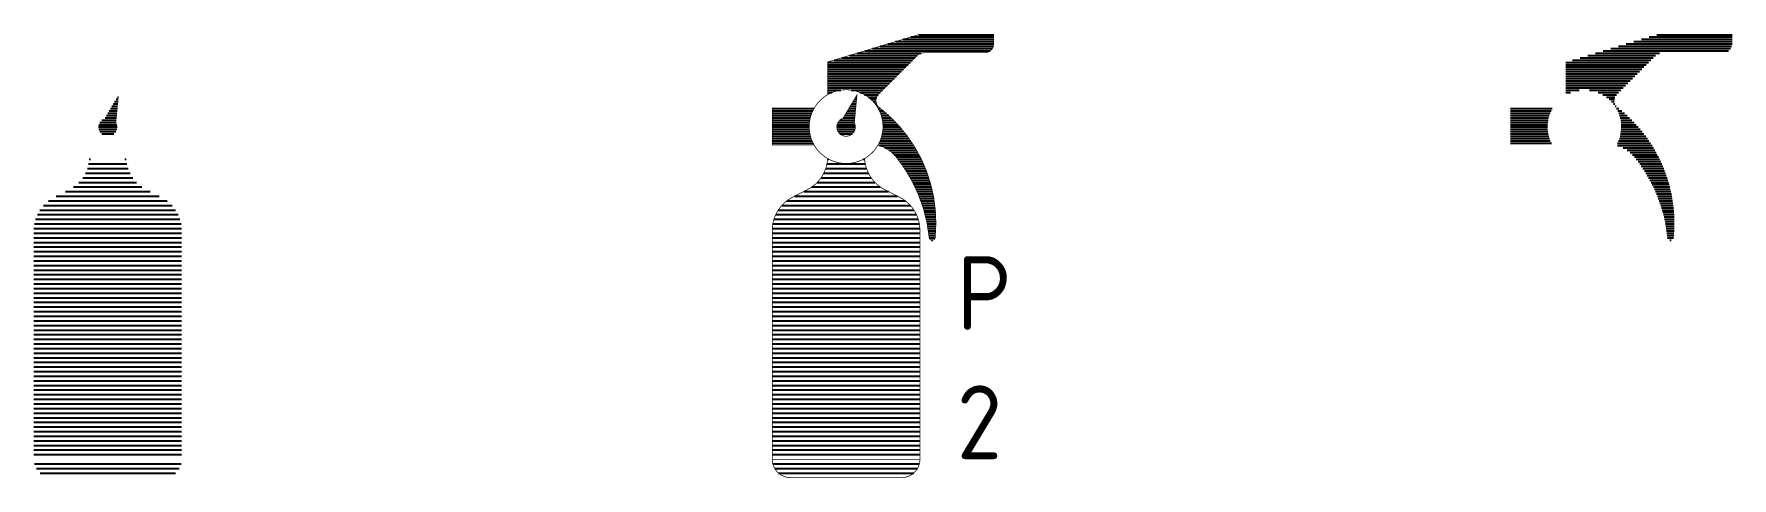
# Model space of a CAD drawing. Extents: x 11 to 57, y 12 to 24.
import ezdxf

# ---------------------------------------------------------------- set-up
doc = ezdxf.new("R2010")
doc.units = 0
doc.header["$LTSCALE"] = 2
doc.layers.get('0').update_dxf_attribs({"color": 16, "linetype": 'CONTINUOUS'})
for name, color, linetype in [('ROOD', 1, 'CONTINUOUS'), ('TXT', 7, 'CONTINUOUS'), ('VEILIG', 7, 'CONTINUOUS')]:
    doc.layers.add(name, color=color, linetype=linetype)
doc.styles.get("Standard").update_dxf_attribs({"font": 'ISO'})

# ---------------------------------------------------------------- blocks, each defined once
blk = doc.blocks.new('*X')
at = {"color": 0}
for p, q in [((39.758, 23.938), (42, 23.938)), ((39.967, 24), (42, 24)), ((38.3, 23.5), (40.034, 23.5)), ((38.508, 23.562), (41.903, 23.562)), ((38.717, 23.625), (41.96, 23.625)), ((38.925, 23.688), (41.989, 23.688)), ((39.133, 23.75), (42, 23.75)), ((39.342, 23.812), (42, 23.812)), ((39.55, 23.875), (42, 23.875)), ((37.5, 23.25), (39.74, 23.25)), ((37.5, 23.188), (39.678, 23.188)), ((37.5, 23.125), (39.615, 23.125)), ((37.5, 23.062), (39.552, 23.062)), ((37.5, 23), (39.49, 23)), ((37.675, 23.312), (39.803, 23.312)), ((37.883, 23.375), (39.865, 23.375)), ((38.092, 23.438), (39.928, 23.438)), ((37.5, 22.938), (39.427, 22.938)), ((37.5, 22.875), (39.365, 22.875)), ((37.5, 22.812), (39.302, 22.812)), ((37.5, 22.75), (39.24, 22.75)), ((37.5, 22.688), (39.177, 22.688)), ((37.5, 22.625), (39.115, 22.625)), ((37.5, 22.562), (39.052, 22.562)), ((18.149, 22.125), (18.272, 22.125)), ((18.186, 22.188), (18.278, 22.188)), ((18.224, 22.25), (18.284, 22.25)), ((18.261, 22.312), (18.29, 22.312)), ((37.5, 22.5), (37.859, 22.5)), ((37.5, 22.438), (37.626, 22.438)), ((38.141, 22.5), (38.99, 22.5)), ((38.374, 22.438), (38.927, 22.438)), ((38.502, 22.375), (38.867, 22.375)), ((38.597, 22.312), (38.829, 22.312)), ((38.673, 22.25), (38.812, 22.25)), ((38.736, 22.188), (38.811, 22.188)), ((38.789, 22.125), (38.827, 22.125)), ((17.783, 21.625), (18.224, 21.625)), ((17.835, 21.688), (18.23, 21.688)), ((17.925, 21.75), (18.236, 21.75)), ((17.962, 21.812), (18.242, 21.812)), ((18, 21.875), (18.248, 21.875)), ((18.037, 21.938), (18.254, 21.938)), ((18.074, 22), (18.26, 22)), ((18.112, 22.062), (18.266, 22.062)), ((36, 22), (37.128, 22)), ((36, 21.938), (37.096, 21.938)), ((36, 21.875), (37.069, 21.875)), ((36, 21.812), (37.047, 21.812)), ((36, 21.75), (37.029, 21.75)), ((36, 21.688), (37.016, 21.688)), ((36, 21.625), (37.007, 21.625)), ((38.834, 22.062), (38.862, 22.062)), ((38.872, 22), (38.936, 22)), ((38.904, 21.938), (39.013, 21.938)), ((38.931, 21.875), (39.086, 21.875)), ((38.953, 21.812), (39.156, 21.812)), ((38.971, 21.75), (39.223, 21.75)), ((38.984, 21.688), (39.286, 21.688)), ((38.993, 21.625), (39.347, 21.625)), ((17.75, 21.5), (18.25, 21.5)), ((17.758, 21.562), (18.242, 21.562)), ((17.758, 21.438), (18.242, 21.438)), ((17.783, 21.375), (18.217, 21.375)), ((17.835, 21.312), (18.165, 21.312)), ((36, 21.562), (37.001, 21.562)), ((36, 21.5), (37, 21.5)), ((36, 21.438), (37.003, 21.438)), ((36, 21.375), (37.009, 21.375)), ((36, 21.312), (37.02, 21.312)), ((36, 21.25), (37.034, 21.25)), ((36, 21.188), (37.053, 21.188)), ((38.947, 21.188), (39.707, 21.188)), ((38.966, 21.25), (39.661, 21.25)), ((38.98, 21.312), (39.614, 21.312)), ((38.991, 21.375), (39.565, 21.375)), ((38.997, 21.438), (39.514, 21.438)), ((38.999, 21.562), (39.405, 21.562)), ((39, 21.5), (39.461, 21.5)), ((36, 21.125), (37.077, 21.125)), ((36, 21.062), (37.106, 21.062)), ((38.894, 21.062), (39.792, 21.062)), ((38.901, 21), (39.832, 21)), ((38.923, 21.125), (39.75, 21.125)), ((39.054, 20.938), (39.87, 20.938)), ((39.157, 20.875), (39.907, 20.875)), ((39.237, 20.812), (39.942, 20.812)), ((39.302, 20.75), (39.976, 20.75)), ((17.396, 20.25), (18.604, 20.25)), ((17.448, 20.375), (18.552, 20.375)), ((17.481, 20.5), (18.519, 20.5)), ((17.498, 20.625), (17.534, 20.625)), ((18.466, 20.625), (18.502, 20.625)), ((39.355, 20.688), (40.008, 20.688)), ((39.405, 20.625), (40.039, 20.625)), ((39.453, 20.562), (40.069, 20.562)), ((39.498, 20.5), (40.097, 20.5)), ((39.542, 20.438), (40.124, 20.438)), ((39.585, 20.375), (40.15, 20.375)), ((39.625, 20.312), (40.174, 20.312)), ((39.664, 20.25), (40.198, 20.25)), ((17.074, 19.875), (18.926, 19.875)), ((17.22, 20), (18.78, 20)), ((17.322, 20.125), (18.678, 20.125)), ((39.702, 20.188), (40.22, 20.188)), ((39.738, 20.125), (40.241, 20.125)), ((39.773, 20.062), (40.26, 20.062)), ((39.806, 20), (40.279, 20)), ((39.838, 19.938), (40.297, 19.938)), ((39.868, 19.875), (40.313, 19.875)), ((39.898, 19.812), (40.328, 19.812)), ((16.259, 19.375), (19.741, 19.375)), ((16.395, 19.5), (19.605, 19.5)), ((16.605, 19.625), (19.395, 19.625)), ((16.851, 19.75), (19.149, 19.75)), ((39.926, 19.75), (40.343, 19.75)), ((39.952, 19.688), (40.356, 19.688)), ((39.978, 19.625), (40.368, 19.625)), ((40.002, 19.562), (40.379, 19.562)), ((40.025, 19.5), (40.389, 19.5)), ((40.047, 19.438), (40.398, 19.438)), ((40.068, 19.375), (40.406, 19.375)), ((16.015, 18.875), (19.985, 18.875)), ((16.045, 19), (19.955, 19)), ((16.093, 19.125), (19.907, 19.125)), ((16.162, 19.25), (19.838, 19.25)), ((40.088, 19.312), (40.413, 19.312)), ((40.107, 19.25), (40.419, 19.25)), ((40.124, 19.188), (40.424, 19.188)), ((40.141, 19.125), (40.428, 19.125)), ((40.157, 19.062), (40.431, 19.062)), ((40.171, 19), (40.433, 19)), ((40.185, 18.938), (40.434, 18.938)), ((40.197, 18.875), (40.434, 18.875)), ((16, 18.625), (20, 18.625)), ((16, 18.5), (20, 18.5)), ((16.001, 18.75), (19.999, 18.75)), ((40.208, 18.812), (40.434, 18.812)), ((40.219, 18.75), (40.432, 18.75)), ((40.228, 18.688), (40.429, 18.688)), ((40.237, 18.625), (40.425, 18.625)), ((40.244, 18.562), (40.42, 18.562)), ((40.252, 18.5), (40.413, 18.5)), ((40.313, 18.438), (40.352, 18.438)), ((16, 18.375), (20, 18.375)), ((16, 18.25), (20, 18.25)), ((16, 18.125), (20, 18.125)), ((16, 18), (20, 18)), ((16, 17.875), (20, 17.875)), ((16, 17.75), (20, 17.75)), ((16, 17.625), (20, 17.625)), ((16, 17.5), (20, 17.5)), ((16, 17.375), (20, 17.375)), ((16, 17.25), (20, 17.25)), ((16, 17.125), (20, 17.125)), ((16, 17), (20, 17)), ((16, 16.875), (20, 16.875)), ((16, 16.75), (20, 16.75)), ((16, 16.625), (20, 16.625)), ((16, 16.5), (20, 16.5)), ((16, 16.375), (20, 16.375)), ((16, 16.25), (20, 16.25)), ((16, 16.125), (20, 16.125)), ((16, 16), (20, 16)), ((16, 15.875), (20, 15.875)), ((16, 15.75), (20, 15.75)), ((16, 15.625), (20, 15.625)), ((16, 15.5), (20, 15.5)), ((16, 15.375), (20, 15.375)), ((16, 15.25), (20, 15.25)), ((16, 15.125), (20, 15.125)), ((16, 15), (20, 15)), ((16, 14.875), (20, 14.875)), ((16, 14.75), (20, 14.75)), ((16, 14.625), (20, 14.625)), ((16, 14.5), (20, 14.5)), ((16, 14.375), (20, 14.375)), ((16, 14.25), (20, 14.25)), ((16, 14.125), (20, 14.125)), ((16, 14), (20, 14)), ((16, 13.875), (20, 13.875)), ((16, 13.75), (20, 13.75)), ((16, 13.625), (20, 13.625)), ((16, 13.5), (20, 13.5)), ((16, 13.375), (20, 13.375)), ((16, 13.25), (20, 13.25)), ((16, 13.125), (20, 13.125)), ((16, 13), (20, 13)), ((16, 12.875), (20, 12.875)), ((16, 12.75), (20, 12.75)), ((16, 12.625), (20, 12.625)), ((16.016, 12.375), (19.984, 12.375)), ((16.067, 12.25), (19.933, 12.25)), ((16.169, 12.125), (19.831, 12.125))]:
    blk.add_line(p, q, dxfattribs=at)

msp = doc.modelspace()

# ---------------------------------------------------------------- linework, layer by layer
at = {"layer": 'VEILIG', "color": 0, "const_width": 0.02}
for points in [[(33.866, 21.01, 0.767327), (32.5, 22.376), (32.5, 23.26), (35, 24.01), (37, 24.01), (37, 23.76, -0.414214), (36.75, 23.51), (35.104, 23.51, 0.198912), (34.927, 23.437), (33.883, 22.393, 0.400344), (33.875, 22.048, -0.260694), (35.415, 18.51, -0.905251), (35.25, 18.51, 0.147446), (34.343, 20.703, 0.158059)], [(32.499, 20.645, 0.268696), (33.501, 20.645, 3.721678)], [(33.295, 22.37), (32.916, 21.736, 2.656684), (33.223, 21.614)], [(31, 22.01), (32.134, 22.01, 0.267949), (32.134, 21.01), (31, 21.01)], [(31.5, 12, -0.414214), (31, 12.5), (31, 18.704, -0.28194), (31.546, 19.595), (31.954, 19.803, 0.268729), (32.499, 20.645, 0.268696), (33.501, 20.645, 0.268729), (34.046, 19.803), (34.454, 19.595, -0.28194), (35, 18.704), (35, 12.5, -0.414214), (34.5, 12)]]:
    msp.add_lwpolyline(points, format="xyb", close=True, dxfattribs=at)
msp.add_lwpolyline([(31, 12.5), (35, 12.5)], dxfattribs=at)

# ---------------------------------------------------------------- block references
at = {"layer": 'ROOD', "color": 0}
msp.add_blockref('*X', (15, 0), dxfattribs=at)
at = {"layer": 'VEILIG', "color": 0}
for p in [(-5, 0), (-5, 0), (15, 0)]:
    msp.add_blockref('*X', p, dxfattribs=at)

# ---------------------------------------------------------------- texts
at = {"layer": 'TXT', "color": 0}
for s, p in [('P', (36, 16)), ('2', (36, 12.5))]:
    msp.add_text(s, height=2, dxfattribs=at).set_placement(p)

doc.saveas('drawing.dxf')
